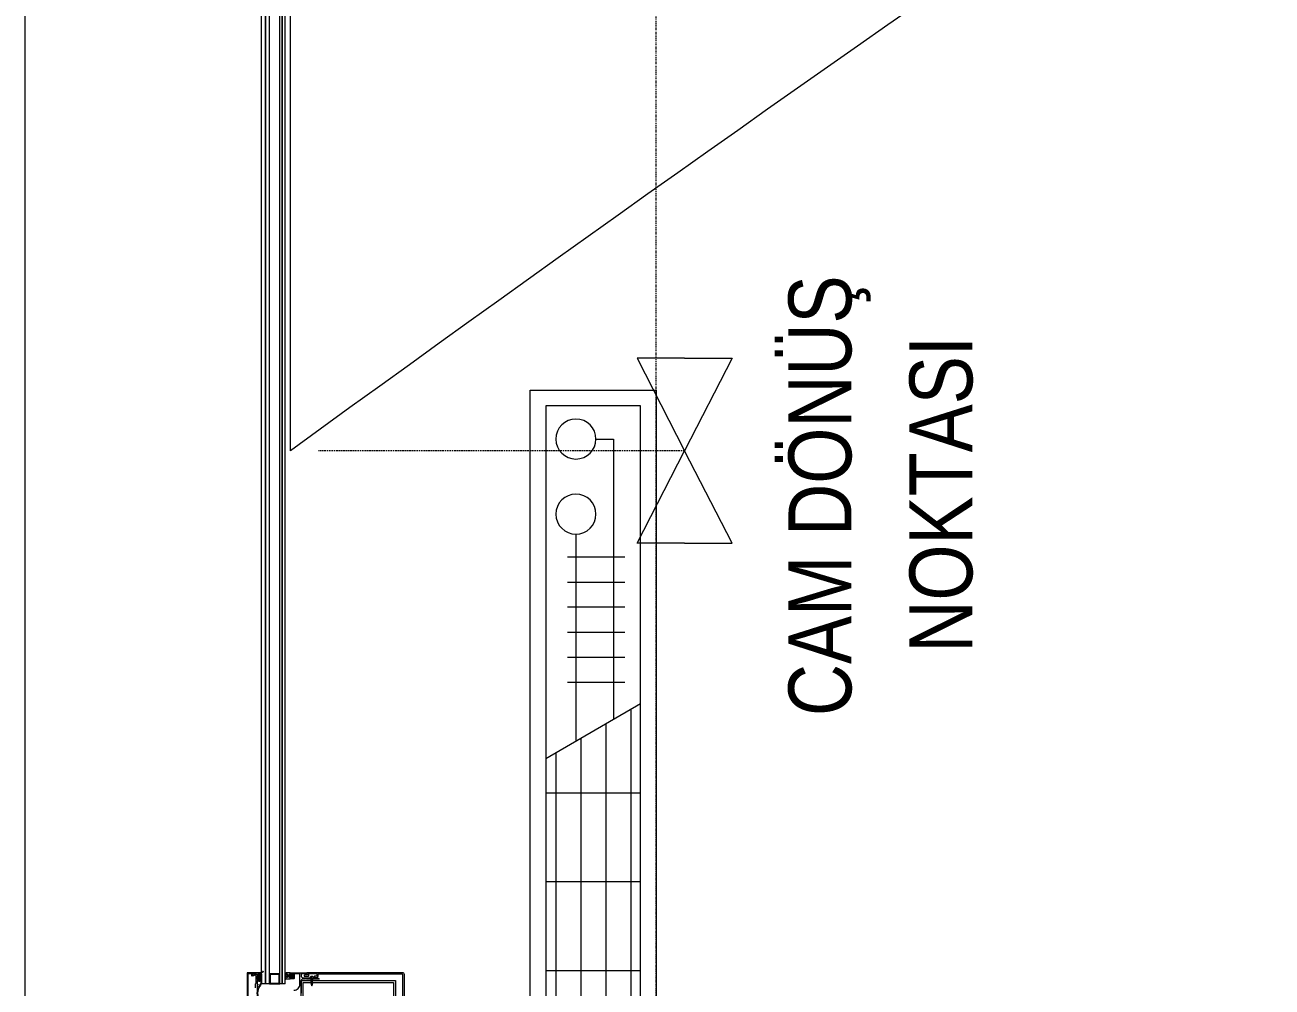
# Model space of a CAD drawing. Extents: x -1439 to 23780, y -1362 to 4476.
# Drawn here: x 7067.2 to 7265.4, y 619 to 771.8 of the extents above; entities that cross this region are included whole.
import ezdxf

# ---------------------------------------------------------------- set-up
doc = ezdxf.new("R2010")
doc.units = 0
doc.header["$MEASUREMENT"] = 0
doc.linetypes.add('Audi$0$DASHDOT2', pattern=[0.5, 0.25, -0.125, 0, -0.125])
doc.linetypes.add('Audi$0$DASHED2', pattern=[0.375, 0.25, -0.125])
doc.layers.get('0').update_dxf_attribs({"color": 9, "lineweight": 9})
for name, color, linetype, lineweight in [('Audi$0$06C', 8, 'Continuous', 9), ('Audi$0$06D', 8, 'Continuous', 9), ('Audi$0$10', 8, 'Continuous', 9), ('Audi$0$15', 8, 'Continuous', 9), ('Audi$0$21', 8, 'Continuous', 9), ('Audi$0$24', 8, 'Audi$0$DASHDOT2', 9), ('Audi$0$32', 8, 'Continuous', 9)]:
    doc.layers.add(name, color=color, linetype=linetype, lineweight=lineweight)
doc.styles.add('Audi$0$MuuM_TEXT-STANDART', font='ARIALN.TTF')

# ---------------------------------------------------------------- blocks, each defined once
blk = doc.blocks.new('Audi$0$p-konvektor_audi')
for p, q in [((250, 89.48), (0, 89.47)), ((250, 89.47), (0, 89.48)), ((0, 89.48), (0, 69.47)), ((250, 69.47), (250, 89.47)), ((199.29, 85.44), (2.49, 85.42)), ((16.61, 71.95), (16.6, 86.99)), ((30.73, 71.95), (30.72, 86.99)), ((44.85, 71.95), (44.84, 86.99)), ((58.96, 71.95), (58.96, 86.99)), ((73.08, 71.95), (73.08, 86.99)), ((87.2, 71.95), (87.2, 86.99)), ((101.32, 71.95), (101.32, 86.99)), ((115.44, 71.95), (115.44, 86.99)), ((129.56, 71.95), (129.56, 86.99)), ((143.68, 71.95), (143.68, 86.98)), ((157.8, 71.95), (157.8, 86.98)), ((171.92, 71.94), (171.92, 86.98)), ((186.04, 71.94), (186.04, 86.98)), ((191.48, 71.95), (200.19, 86.99)), ((203.55, 84.5), (203.55, 75.36)), ((207.52, 84.5), (207.52, 75.36)), ((211.5, 84.5), (211.5, 75.36)), ((215.48, 84.5), (215.48, 75.36)), ((219.45, 84.5), (219.45, 75.36)), ((223.43, 84.5), (223.43, 75.36)), ((196.99, 81.46), (2.49, 81.45)), ((242.21, 82.69), (197.7, 82.69)), ((242.21, 79.91), (242.21, 82.69)), ((194.68, 77.48), (2.49, 77.47)), ((227.1, 76.72), (194.25, 76.73)), ((192.38, 73.51), (2.49, 73.49)), ((0, 69.47), (250, 69.47))]:
    blk.add_line(p, q)
for points in [[(250, 89.47), (0, 89.47), (0, 69.47), (250, 69.47)], [(247.51, 86.99), (247.51, 71.95), (2.49, 71.95), (2.49, 86.99)]]:
    blk.add_lwpolyline(points, close=True)
for centre in [(230.28, 76.72), (242.21, 76.72)]:
    blk.add_circle(centre, 3.18)
blk = doc.blocks.new('*U536')
at = {"layer": 'Audi$0$10'}
h = blk.add_hatch(dxfattribs=at)
h.set_pattern_fill('LINE', color=256, scale=0.666667, angle=585, style=0)
h.set_pattern_definition([(135, (54.08257, -143.59187), (0.058925565, 0.058925565), [])])
edge = h.paths.add_edge_path()
edge.add_arc((-3.72, -23.02), 0.625, 382.6612, 422.8, ccw=False)
edge.add_arc((-3, -22.7), 0.162, 207.04, 269.8973)
edge.add_line((-3, -22.86), (-2.92, -22.86))
edge.add_line((-2.92, -22.86), (-2.91, -22.86))
edge.add_line((-2.91, -22.86), (-2.9, -22.86))
edge.add_line((-2.9, -22.86), (-2.89, -22.86))
edge.add_line((-2.89, -22.86), (-2.89, -22.86))
edge.add_line((-2.89, -22.86), (-2.88, -22.85))
edge.add_line((-2.88, -22.85), (-2.87, -22.85))
edge.add_line((-2.87, -22.85), (-2.87, -22.84))
edge.add_line((-2.87, -22.84), (-2.86, -22.84))
edge.add_line((-2.86, -22.84), (-2.86, -22.83))
edge.add_line((-2.86, -22.83), (-2.86, -22.81))
edge.add_line((-2.86, -22.81), (-2.86, -22.74))
edge.add_line((-2.86, -22.74), (-2.86, -22.73))
edge.add_line((-2.86, -22.73), (-2.86, -22.73))
edge.add_line((-2.86, -22.73), (-2.86, -22.73))
edge.add_line((-2.86, -22.73), (-2.86, -22.73))
edge.add_line((-2.86, -22.73), (-2.85, -22.72))
edge.add_line((-2.85, -22.72), (-2.85, -22.72))
edge.add_line((-2.85, -22.72), (-2.85, -22.72))
edge.add_line((-2.85, -22.72), (-2.84, -22.72))
edge.add_line((-2.84, -22.72), (-2.84, -22.72))
edge.add_line((-2.84, -22.72), (-2.76, -22.72))
edge.add_line((-2.76, -22.72), (-2.76, -22.72))
edge.add_line((-2.76, -22.72), (-2.75, -22.72))
edge.add_line((-2.75, -22.72), (-2.75, -22.72))
edge.add_line((-2.75, -22.72), (-2.75, -22.72))
edge.add_line((-2.75, -22.72), (-2.74, -22.72))
edge.add_line((-2.74, -22.72), (-2.74, -22.73))
edge.add_line((-2.74, -22.73), (-2.74, -22.73))
edge.add_line((-2.74, -22.73), (-2.74, -22.73))
edge.add_line((-2.74, -22.73), (-2.74, -22.74))
edge.add_line((-2.74, -22.74), (-2.74, -22.81))
edge.add_line((-2.74, -22.81), (-2.74, -22.82))
edge.add_line((-2.74, -22.82), (-2.74, -22.83))
edge.add_line((-2.74, -22.83), (-2.73, -22.84))
edge.add_line((-2.73, -22.84), (-2.73, -22.84))
edge.add_line((-2.73, -22.84), (-2.72, -22.85))
edge.add_line((-2.72, -22.85), (-2.72, -22.85))
edge.add_line((-2.72, -22.85), (-2.71, -22.86))
edge.add_line((-2.71, -22.86), (-2.7, -22.86))
edge.add_line((-2.7, -22.86), (-2.69, -22.86))
edge.add_line((-2.69, -22.86), (-2.68, -22.86))
edge.add_line((-2.68, -22.86), (-2.67, -22.86))
edge.add_line((-2.67, -22.86), (-2.67, -22.86))
edge.add_line((-2.67, -22.86), (-2.66, -22.85))
edge.add_line((-2.66, -22.85), (-2.65, -22.85))
edge.add_line((-2.65, -22.85), (-2.65, -22.84))
edge.add_line((-2.65, -22.84), (-2.64, -22.84))
edge.add_line((-2.64, -22.84), (-2.64, -22.83))
edge.add_line((-2.64, -22.83), (-2.64, -22.81))
edge.add_line((-2.64, -22.81), (-2.64, -22.74))
edge.add_line((-2.64, -22.74), (-2.64, -22.73))
edge.add_line((-2.64, -22.73), (-2.64, -22.73))
edge.add_line((-2.64, -22.73), (-2.64, -22.73))
edge.add_line((-2.64, -22.73), (-2.64, -22.73))
edge.add_line((-2.64, -22.73), (-2.63, -22.72))
edge.add_line((-2.63, -22.72), (-2.63, -22.72))
edge.add_line((-2.63, -22.72), (-2.63, -22.72))
edge.add_line((-2.63, -22.72), (-2.62, -22.72))
edge.add_line((-2.62, -22.72), (-2.62, -22.72))
edge.add_line((-2.62, -22.72), (-2.54, -22.72))
edge.add_line((-2.54, -22.72), (-2.54, -22.72))
edge.add_line((-2.54, -22.72), (-2.53, -22.72))
edge.add_line((-2.53, -22.72), (-2.53, -22.72))
edge.add_line((-2.53, -22.72), (-2.53, -22.72))
edge.add_line((-2.53, -22.72), (-2.52, -22.72))
edge.add_line((-2.52, -22.72), (-2.52, -22.73))
edge.add_line((-2.52, -22.73), (-2.52, -22.73))
edge.add_line((-2.52, -22.73), (-2.52, -22.73))
edge.add_line((-2.52, -22.73), (-2.52, -22.74))
edge.add_line((-2.52, -22.74), (-2.52, -22.81))
edge.add_line((-2.52, -22.81), (-2.52, -22.82))
edge.add_line((-2.52, -22.82), (-2.52, -22.83))
edge.add_line((-2.52, -22.83), (-2.51, -22.84))
edge.add_line((-2.51, -22.84), (-2.51, -22.84))
edge.add_line((-2.51, -22.84), (-2.5, -22.85))
edge.add_line((-2.5, -22.85), (-2.5, -22.85))
edge.add_line((-2.5, -22.85), (-2.49, -22.86))
edge.add_line((-2.49, -22.86), (-2.48, -22.86))
edge.add_line((-2.48, -22.86), (-2.47, -22.86))
edge.add_line((-2.47, -22.86), (-2.46, -22.86))
edge.add_line((-2.46, -22.86), (-2.45, -22.86))
edge.add_line((-2.45, -22.86), (-2.45, -22.86))
edge.add_line((-2.45, -22.86), (-2.44, -22.85))
edge.add_line((-2.44, -22.85), (-2.43, -22.85))
edge.add_line((-2.43, -22.85), (-2.43, -22.84))
edge.add_line((-2.43, -22.84), (-2.42, -22.84))
edge.add_line((-2.42, -22.84), (-2.42, -22.83))
edge.add_line((-2.42, -22.83), (-2.42, -22.81))
edge.add_line((-2.42, -22.81), (-2.42, -22.74))
edge.add_line((-2.42, -22.74), (-2.42, -22.73))
edge.add_line((-2.42, -22.73), (-2.42, -22.73))
edge.add_line((-2.42, -22.73), (-2.42, -22.73))
edge.add_line((-2.42, -22.73), (-2.42, -22.73))
edge.add_line((-2.42, -22.73), (-2.41, -22.72))
edge.add_line((-2.41, -22.72), (-2.41, -22.72))
edge.add_line((-2.41, -22.72), (-2.41, -22.72))
edge.add_line((-2.41, -22.72), (-2.4, -22.72))
edge.add_line((-2.4, -22.72), (-2.4, -22.72))
edge.add_line((-2.4, -22.72), (-2.32, -22.72))
edge.add_line((-2.32, -22.72), (-2.32, -22.72))
edge.add_line((-2.32, -22.72), (-2.31, -22.72))
edge.add_line((-2.31, -22.72), (-2.31, -22.72))
edge.add_line((-2.31, -22.72), (-2.31, -22.72))
edge.add_line((-2.31, -22.72), (-2.3, -22.72))
edge.add_line((-2.3, -22.72), (-2.3, -22.73))
edge.add_line((-2.3, -22.73), (-2.3, -22.73))
edge.add_line((-2.3, -22.73), (-2.3, -22.73))
edge.add_line((-2.3, -22.73), (-2.3, -22.74))
edge.add_line((-2.3, -22.74), (-2.3, -22.81))
edge.add_line((-2.3, -22.81), (-2.3, -22.82))
edge.add_line((-2.3, -22.82), (-2.3, -22.83))
edge.add_line((-2.3, -22.83), (-2.29, -22.84))
edge.add_line((-2.29, -22.84), (-2.29, -22.84))
edge.add_line((-2.29, -22.84), (-2.28, -22.85))
edge.add_line((-2.28, -22.85), (-2.28, -22.85))
edge.add_line((-2.28, -22.85), (-2.27, -22.86))
edge.add_line((-2.27, -22.86), (-2.26, -22.86))
edge.add_line((-2.26, -22.86), (-2.25, -22.86))
edge.add_line((-2.25, -22.86), (-2.24, -22.86))
edge.add_line((-2.24, -22.86), (-2.23, -22.86))
edge.add_line((-2.23, -22.86), (-2.23, -22.86))
edge.add_line((-2.23, -22.86), (-2.22, -22.85))
edge.add_line((-2.22, -22.85), (-2.21, -22.85))
edge.add_line((-2.21, -22.85), (-2.21, -22.84))
edge.add_line((-2.21, -22.84), (-2.2, -22.84))
edge.add_line((-2.2, -22.84), (-2.2, -22.83))
edge.add_line((-2.2, -22.83), (-2.2, -22.81))
edge.add_line((-2.2, -22.81), (-2.2, -22.74))
edge.add_line((-2.2, -22.74), (-2.2, -22.73))
edge.add_line((-2.2, -22.73), (-2.2, -22.73))
edge.add_line((-2.2, -22.73), (-2.2, -22.73))
edge.add_line((-2.2, -22.73), (-2.2, -22.73))
edge.add_line((-2.2, -22.73), (-2.19, -22.72))
edge.add_line((-2.19, -22.72), (-2.19, -22.72))
edge.add_line((-2.19, -22.72), (-2.19, -22.72))
edge.add_line((-2.19, -22.72), (-2.18, -22.72))
edge.add_line((-2.18, -22.72), (-2.18, -22.72))
edge.add_line((-2.18, -22.72), (-2.1, -22.72))
edge.add_line((-2.1, -22.72), (-2.1, -22.72))
edge.add_line((-2.1, -22.72), (-2.09, -22.72))
edge.add_line((-2.09, -22.72), (-2.09, -22.72))
edge.add_line((-2.09, -22.72), (-2.09, -22.72))
edge.add_line((-2.09, -22.72), (-2.08, -22.72))
edge.add_line((-2.08, -22.72), (-2.08, -22.73))
edge.add_line((-2.08, -22.73), (-2.08, -22.73))
edge.add_line((-2.08, -22.73), (-2.08, -22.73))
edge.add_line((-2.08, -22.73), (-2.08, -22.74))
edge.add_line((-2.08, -22.74), (-2.08, -22.99))
edge.add_arc((-2.11, -22.99), 0.03, 270, 360, ccw=False)
edge.add_line((-2.11, -23.02), (-2.29, -23.02))
edge.add_line((-2.29, -23.02), (-2.29, -23.19))
edge.add_line((-2.29, -23.19), (-2.22, -23.21))
edge.add_arc((-2.23, -23.26), 0.05, 327.9606, 435.4015, ccw=False)
edge.add_arc((-2.27, -23.23), 0.1, 296.3878, 327.9606, ccw=False)
edge.add_arc((-2.52, -22.73), 0.663, 243.6122, 296.3878, ccw=False)
edge.add_arc((-2.77, -23.23), 0.1, 212.0394, 243.6122, ccw=False)
edge.add_arc((-2.82, -23.26), 0.05, 104.5985, 212.0394, ccw=False)
edge.add_line((-2.83, -23.21), (-2.75, -23.19))
edge.add_line((-2.75, -23.19), (-2.75, -23.02))
edge.add_line((-2.75, -23.02), (-3.17, -23.02))
edge.add_arc((-3.17, -22.97), 0.05, 193.1598, 270, ccw=False)
edge.add_arc((-3.97, -23.12), 0.763, 370.8798, 411.3382)
edge.add_arc((-3.45, -22.51), 0.0486, 74.5683, 206.9707, ccw=False)
edge = h.paths.add_edge_path(flags=16)
edge.add_arc((-2.62, -23.22), 0.03, 180, 259.176, ccw=False)
edge.add_line((-2.65, -23.22), (-2.65, -23.05))
edge.add_arc((-2.62, -23.05), 0.03, 90, 180, ccw=False)
edge.add_line((-2.62, -23.02), (-2.42, -23.02))
edge.add_arc((-2.42, -23.05), 0.03, 360, 450, ccw=False)
edge.add_line((-2.39, -23.05), (-2.39, -23.22))
edge.add_arc((-2.42, -23.22), 0.03, 280.824, 360, ccw=False)
edge.add_arc((-2.52, -22.69), 0.562, 259.176, 280.824, ccw=False)
for p, q in [((-2.56, -14.43), (-2.45, -14.43)), ((-2.56, -14.98), (-2.45, -14.98)), ((-2.45, -14.98), (-2.45, -14.43)), ((-2.4, -14.85), (-2.45, -14.56)), ((-2.44, -14.56), (-2.45, -14.56)), ((-2.45, -14.69), (-2.42, -14.82)), ((-2.42, -14.82), (-2.45, -14.82)), ((-2.44, -14.56), (-2.39, -14.85)), ((-2.42, -14.59), (-2.44, -14.56)), ((-2.37, -14.59), (-2.42, -14.59)), ((-2.37, -14.82), (-2.42, -14.59)), ((-2.42, -14.82), (-2.4, -14.85)), ((-2.42, -14.82), (-2.4, -14.85)), ((-2.4, -14.85), (-2.39, -14.85)), ((-2.39, -14.85), (-2.37, -14.82)), ((-2.35, -14.56), (-2.37, -14.59)), ((-2.37, -14.59), (-2.33, -14.82)), ((-2.33, -14.82), (-2.37, -14.82)), ((-2.33, -14.59), (-2.35, -14.56)), ((-2.35, -14.56), (-2.35, -14.56)), ((-2.31, -14.85), (-2.35, -14.56)), ((-2.35, -14.56), (-2.3, -14.85)), ((-2.28, -14.59), (-2.33, -14.59)), ((-2.28, -14.82), (-2.33, -14.59)), ((-2.33, -14.82), (-2.31, -14.85)), ((-2.33, -14.82), (-2.31, -14.85)), ((-2.31, -14.85), (-2.3, -14.85)), ((-2.3, -14.85), (-2.28, -14.82)), ((-2.26, -14.56), (-2.28, -14.59)), ((-2.28, -14.59), (-2.23, -14.82)), ((-2.28, -14.82), (-2.23, -14.82)), ((-2.25, -14.56), (-2.26, -14.56)), ((-2.21, -14.85), (-2.26, -14.56)), ((-2.23, -14.59), (-2.25, -14.56)), ((-2.25, -14.56), (-2.2, -14.85)), ((-2.18, -14.82), (-2.23, -14.59)), ((-2.18, -14.59), (-2.23, -14.59)), ((-2.23, -14.82), (-2.21, -14.85)), ((-2.23, -14.82), (-2.21, -14.85)), ((-2.04, -14.82), (-2.23, -14.82)), ((-2.21, -14.85), (-2.2, -14.85)), ((-2.2, -14.85), (-2.18, -14.82)), ((-2.16, -14.56), (-2.18, -14.59)), ((-2.18, -14.59), (-1.99, -14.59)), ((-2.18, -14.59), (-2.13, -14.82)), ((-2.18, -14.82), (-2.13, -14.82)), ((-2.18, -14.82), (-2.13, -14.82)), ((-2.15, -14.56), (-2.16, -14.56)), ((-2.11, -14.85), (-2.16, -14.56)), ((-2.13, -14.59), (-2.15, -14.56)), ((-2.15, -14.56), (-2.11, -14.85)), ((-2.09, -14.82), (-2.13, -14.59)), ((-2.09, -14.59), (-2.13, -14.59)), ((-2.13, -14.82), (-2.11, -14.85)), ((-2.13, -14.82), (-2.11, -14.85)), ((-2.11, -14.85), (-2.09, -14.82)), ((-2.11, -14.85), (-2.11, -14.85)), ((-2.07, -14.56), (-2.09, -14.59)), ((-2.09, -14.59), (-2.04, -14.82)), ((-2.09, -14.82), (-2.04, -14.82)), ((-2.09, -14.82), (-2.04, -14.82)), ((-2.06, -14.56), (-2.07, -14.56)), ((-2.02, -14.85), (-2.07, -14.56)), ((-2.04, -14.59), (-2.06, -14.56)), ((-2.06, -14.56), (-2.01, -14.85)), ((-1.99, -14.82), (-2.04, -14.59)), ((-2.04, -14.82), (-2.02, -14.85)), ((-2.04, -14.82), (-2.02, -14.85)), ((-2.02, -14.85), (-2.01, -14.85)), ((-2.01, -14.85), (-1.99, -14.82)), ((-1.97, -14.56), (-1.99, -14.59)), ((-1.99, -14.59), (-1.94, -14.82)), ((-1.99, -14.82), (-1.94, -14.82)), ((-1.99, -14.82), (-1.94, -14.82)), ((-1.97, -14.56), (-1.96, -14.56)), ((-1.92, -14.85), (-1.97, -14.56)), ((-1.94, -14.59), (-1.96, -14.56)), ((-1.96, -14.56), (-1.91, -14.85)), ((-1.89, -14.59), (-1.94, -14.59)), ((-1.89, -14.82), (-1.94, -14.59)), ((-1.94, -14.82), (-1.92, -14.85)), ((-1.94, -14.82), (-1.92, -14.85)), ((-1.92, -14.85), (-1.91, -14.85)), ((-1.91, -14.85), (-1.89, -14.82)), ((-1.87, -14.56), (-1.89, -14.59)), ((-1.89, -14.59), (-1.84, -14.82)), ((-1.89, -14.82), (-1.84, -14.82)), ((-1.82, -14.85), (-1.87, -14.56)), ((-1.86, -14.56), (-1.87, -14.56)), ((-1.86, -14.56), (-1.82, -14.85)), ((-1.84, -14.59), (-1.86, -14.56)), ((-1.8, -14.82), (-1.84, -14.59)), ((-1.8, -14.59), (-1.84, -14.59)), ((-1.84, -14.82), (-1.82, -14.85)), ((-1.84, -14.82), (-1.82, -14.85)), ((-1.82, -14.85), (-1.8, -14.82)), ((-1.82, -14.85), (-1.82, -14.85)), ((-1.78, -14.56), (-1.8, -14.59)), ((-1.8, -14.59), (-1.75, -14.82)), ((-1.75, -14.82), (-1.8, -14.82)), ((-1.78, -14.56), (-1.77, -14.56)), ((-1.73, -14.85), (-1.78, -14.56)), ((-1.75, -14.59), (-1.77, -14.56)), ((-1.77, -14.56), (-1.72, -14.85)), ((-1.75, -14.59), (-1.7, -14.59)), ((-1.7, -14.82), (-1.75, -14.59)), ((-1.75, -14.82), (-1.73, -14.85)), ((-1.75, -14.82), (-1.73, -14.85)), ((-1.73, -14.85), (-1.72, -14.85)), ((-1.72, -14.85), (-1.7, -14.82)), ((-1.68, -14.56), (-1.7, -14.59)), ((-1.7, -14.59), (-1.65, -14.82)), ((-1.7, -14.82), (-1.65, -14.82)), ((-1.63, -14.85), (-1.68, -14.56)), ((-1.68, -14.56), (-1.67, -14.56)), ((-1.67, -14.56), (-1.62, -14.85)), ((-1.65, -14.59), (-1.67, -14.56)), ((-1.6, -14.82), (-1.65, -14.59)), ((-1.6, -14.59), (-1.65, -14.59)), ((-1.65, -14.82), (-1.63, -14.85)), ((-1.65, -14.82), (-1.63, -14.85)), ((-1.63, -14.85), (-1.62, -14.85)), ((-1.62, -14.85), (-1.6, -14.82)), ((-1.58, -14.56), (-1.6, -14.59)), ((-1.6, -14.59), (-1.55, -14.82)), ((-1.6, -14.82), (-1.55, -14.82)), ((-1.53, -14.85), (-1.58, -14.56)), ((-1.58, -14.56), (-1.57, -14.56)), ((-1.57, -14.56), (-1.53, -14.85)), ((-1.55, -14.59), (-1.57, -14.56)), ((-1.51, -14.82), (-1.55, -14.59)), ((-1.51, -14.59), (-1.55, -14.59)), ((-1.55, -14.82), (-1.53, -14.85)), ((-1.55, -14.82), (-1.53, -14.85)), ((-1.53, -14.85), (-1.51, -14.82)), ((-1.53, -14.85), (-1.53, -14.85)), ((-1.49, -14.56), (-1.51, -14.59)), ((-1.51, -14.82), (-1.46, -14.82)), ((-1.44, -14.85), (-1.49, -14.56)), ((-1.48, -14.56), (-1.49, -14.56)), ((-1.48, -14.56), (-1.43, -14.85)), ((-1.46, -14.59), (-1.48, -14.56)), ((-1.41, -14.82), (-1.46, -14.59)), ((-1.44, -14.59), (-1.46, -14.59)), ((-1.46, -14.82), (-1.44, -14.85)), ((-1.4, -14.61), (-1.44, -14.59)), ((-1.44, -14.85), (-1.43, -14.85)), ((-1.43, -14.85), (-1.41, -14.82)), ((-1.41, -14.81), (-1.18, -14.72)), ((-1.41, -14.82), (-1.41, -14.81)), ((-1.39, -14.59), (-1.4, -14.61)), ((-1.4, -14.61), (-1.31, -14.77)), ((-1.37, -14.66), (-1.39, -14.59)), ((-1.38, -14.59), (-1.39, -14.59)), ((-1.36, -14.62), (-1.38, -14.59)), ((-1.38, -14.59), (-1.36, -14.68)), ((-1.36, -14.68), (-1.37, -14.66)), ((-1.31, -14.77), (-1.36, -14.62)), ((-1.18, -14.7), (-1.36, -14.62)), ((-1.17, -14.71), (-1.18, -14.7)), ((-1.18, -14.72), (-1.17, -14.71)), ((-1.47, -18.95), (-1.47, -22.7))]:
    blk.add_line(p, q, dxfattribs=at)
for points in [[(2.95, 0), (-2.95, 0, 0.414214), (-3.25, -0.3), (-3.25, -15.48, 0.470043), (-3.22, -15.51), (-3.15, -15.51, 0.430327), (-3.05, -15.41), (-2.88, -15.41), (-2.88, -15.69), (-2.95, -15.72, 0.508142), (-2.95, -15.77), (-2.78, -15.92, 0.650971), (-2.7, -15.89), (-2.7, -15.26, 0.414214), (-2.75, -15.21), (-3.1, -15.21), (-3.1, -13.91), (-2.74, -13.91), (-2.67, -14.03), (-2.67, -14.3, 0.414214), (-2.64, -14.33), (-2.6, -14.33, 0.267949), (-2.58, -14.31), (-2.47, -14.13, 0.131652), (-2.47, -14.12), (-2.47, -13.99, 0.131652), (-2.47, -13.97), (-2.62, -13.72, 0.267949), (-2.64, -13.71), (-3.05, -13.71), (-3.05, -0.4, -0.414214), (-2.95, -0.3), (2.95, -0.3)], [(-0.45, -17.56, 0.414214), (-1.4, -16.61), (-2.97, -16.61, 0.414214), (-3.07, -16.71), (-3.07, -17.43, 0.414214), (-2.97, -17.53), (-2.41, -17.53, -0.414214), (-2.25, -17.69), (-2.25, -18.01, -0.414214), (-2.35, -18.11), (-2.45, -18.11, -0.414214), (-2.55, -18.01), (-2.55, -17.99), (-2.4, -17.99), (-2.4, -17.69), (-2.72, -17.69), (-2.75, -17.66), (-2.78, -17.69), (-3.1, -17.69), (-3.1, -17.99), (-2.95, -17.99), (-2.95, -18.01, -0.414214), (-3.05, -18.11), (-3.22, -18.11, -0.414214), (-3.25, -18.08), (-3.25, -16.61), (-3.25, -15.54, -0.414214), (-3.22, -15.51), (-3, -15.51, -0.414214), (-2.9, -15.61), (-2.9, -15.63, -0.414214), (-2.93, -15.66), (-3.07, -15.66), (-3.07, -16.31, 0.414214), (-2.97, -16.41), (-2.75, -16.41, 0.414214), (-2.45, -16.11), (-2.45, -14.74), (-2.42, -14.71), (-2.45, -14.68), (-2.45, -13.89), (-2.26, -13.55, -0.767327), (-2.2, -13.57), (-2.2, -15.5), (-2.25, -15.61), (-2.25, -15.73), (-2.22, -15.75), (-2.25, -15.76), (-2.25, -15.83, -1), (-2.25, -15.89), (-2.25, -15.97, -1), (-2.25, -16.03), (-2.25, -16.11, 0.414214), (-1.95, -16.41), (0, -16.41)], [(-0.83, -23.68), (-1.44, -23.68, -0.198912), (-1.46, -23.67), (-1.55, -23.58), (-2.71, -23.58), (-2.9, -23.68), (-2.74, -23.96, -1), (-2.87, -24.04), (-3.09, -23.66, -0.414214), (-3.08, -23.62), (-2.98, -23.57), (-3.12, -23.07, -0.493145), (-3.05, -22.98), (-2.85, -22.98, -0.414214), (-2.8, -23.03), (-2.8, -23.1, -0.414214), (-2.83, -23.13), (-2.95, -23.13), (-2.88, -23.38), (-2.15, -23.38), (-2.15, -23.13), (-2.27, -23.13, -0.414214), (-2.3, -23.1), (-2.3, -23.03, -0.414214), (-2.25, -22.98), (-1.9, -22.98, -0.414214), (-1.85, -23.03), (-1.85, -23.1, -0.414214), (-1.88, -23.13), (-2, -23.13), (-2, -23.38), (-1.45, -23.38), (-1.45, -23.31, -0.414214), (-1.42, -23.28), (-1.33, -23.28, -0.414214), (-1.3, -23.31), (-1.3, -23.38), (1.3, -23.38)], [(3.25, -22.7), (3.25, -22.75), (2.45, -22.75, 0.10228), (1.16, -23.02, -0.152313), (0, -23.38, -0.152313), (-1.16, -23.02, 0.159108), (-1.84, -22.75), (-3.02, -22.75), (-3.02, -22.7), (-1.84, -22.7, -0.158967), (-1.13, -22.98, 0.152054), (0, -23.33, 0.152944), (1.13, -22.98, -0.10266), (2.45, -22.7), (3.25, -22.7)]]:
    blk.add_lwpolyline(points, format="xyb", dxfattribs=at)
for points in [[(-2, -1.41), (2, -1.41), (2, -16.41), (-2, -16.41)], [(-1.7, -1.71), (1.7, -1.71), (1.7, -16.11), (-1.7, -16.11)], [(-1.47, -21.42), (-1.47, -19.82), (-3.07, -19.82), (-3.07, -21.42)], [(-1.57, -21.32), (-1.57, -19.92), (-2.97, -19.92), (-2.97, -21.32)]]:
    blk.add_lwpolyline(points, close=True, dxfattribs=at)
for points in [[(-2.65, -14.67), (-2.63, -14.7), (-2.63, -14.71), (-2.65, -14.74)], [(-1.51, -14.59), (-1.46, -14.82)]]:
    blk.add_lwpolyline(points, dxfattribs=at)
for points in [[(-2.47, -18.13, -0.414214), (-2.57, -18.03), (-2.57, -17.97), (-2.45, -17.97), (-2.45, -17.87, 0.333333), (-3.05, -17.87), (-3.05, -17.97), (-2.93, -17.97), (-2.93, -18.03, -0.414214), (-3.03, -18.13), (-3.25, -18.13), (-3.25, -18.78), (-3.21, -18.78, 0.307685), (-3.15, -18.74, -1.128702), (-3.09, -18.77, -0.201212), (-3.25, -18.88, 0.978531), (-3.25, -18.98, 0.1613), (-3.04, -18.86, -0.307572), (-3.02, -18.86), (-2.83, -18.97, 0.8391), (-2.81, -18.95), (-2.89, -18.86, -0.8391), (-2.87, -18.83), (-2.61, -18.97, 0.8391), (-2.59, -18.95), (-2.67, -18.86, -0.8391), (-2.65, -18.83), (-2.39, -18.97, 0.8391), (-2.37, -18.95), (-2.45, -18.86, -0.8391), (-2.43, -18.83), (-2.17, -18.97, 0.8391), (-2.15, -18.95), (-2.23, -18.86, -0.176327), (-2.25, -18.8), (-2.25, -18.13)], [(-2.67, -18.13), (-2.67, -17.9, 0.375047), (-2.7, -17.87, 0.067879), (-2.8, -17.87, 0.375047), (-2.83, -17.9), (-2.83, -18.13, -0.298217), (-2.89, -18.22, 0.298217), (-2.95, -18.31), (-2.95, -18.34, 0.414214), (-2.92, -18.37), (-2.58, -18.37, 0.414214), (-2.55, -18.34), (-2.55, -18.31, 0.298217), (-2.61, -18.22, -0.298217)], [(-2.95, -18.55), (-2.95, -18.58, 1), (-2.55, -18.58), (-2.55, -18.55, 0.414214), (-2.58, -18.52), (-2.92, -18.52, 0.414214)], [(-3.44, -22.46, -0.176952), (-3.15, -22.78, 0.281357), (-3, -22.86), (-2.92, -22.86), (-2.91, -22.86), (-2.9, -22.86), (-2.89, -22.86), (-2.89, -22.86), (-2.88, -22.85), (-2.87, -22.85), (-2.87, -22.84), (-2.86, -22.84), (-2.86, -22.83), (-2.86, -22.81), (-2.86, -22.74), (-2.86, -22.73), (-2.86, -22.73), (-2.86, -22.73), (-2.86, -22.73), (-2.85, -22.72), (-2.85, -22.72), (-2.85, -22.72), (-2.84, -22.72), (-2.84, -22.72), (-2.76, -22.72), (-2.76, -22.72), (-2.75, -22.72), (-2.75, -22.72), (-2.75, -22.72), (-2.74, -22.72), (-2.74, -22.73), (-2.74, -22.73), (-2.74, -22.73), (-2.74, -22.74), (-2.74, -22.81), (-2.74, -22.82), (-2.74, -22.83), (-2.73, -22.84), (-2.73, -22.84), (-2.72, -22.85), (-2.72, -22.85), (-2.71, -22.86), (-2.7, -22.86), (-2.69, -22.86), (-2.68, -22.86), (-2.67, -22.86), (-2.67, -22.86), (-2.66, -22.85), (-2.65, -22.85), (-2.65, -22.84), (-2.64, -22.84), (-2.64, -22.83), (-2.64, -22.81), (-2.64, -22.74), (-2.64, -22.73), (-2.64, -22.73), (-2.64, -22.73), (-2.64, -22.73), (-2.63, -22.72), (-2.63, -22.72), (-2.63, -22.72), (-2.62, -22.72), (-2.62, -22.72), (-2.54, -22.72), (-2.54, -22.72), (-2.53, -22.72), (-2.53, -22.72), (-2.53, -22.72), (-2.52, -22.72), (-2.52, -22.73), (-2.52, -22.73), (-2.52, -22.73), (-2.52, -22.74), (-2.52, -22.81), (-2.52, -22.82), (-2.52, -22.83), (-2.51, -22.84), (-2.51, -22.84), (-2.5, -22.85), (-2.5, -22.85), (-2.49, -22.86), (-2.48, -22.86), (-2.47, -22.86), (-2.46, -22.86), (-2.45, -22.86), (-2.45, -22.86), (-2.44, -22.85), (-2.43, -22.85), (-2.43, -22.84), (-2.42, -22.84), (-2.42, -22.83), (-2.42, -22.81), (-2.42, -22.74), (-2.42, -22.73), (-2.42, -22.73), (-2.42, -22.73), (-2.42, -22.73), (-2.41, -22.72), (-2.41, -22.72), (-2.41, -22.72), (-2.4, -22.72), (-2.4, -22.72), (-2.32, -22.72), (-2.32, -22.72), (-2.31, -22.72), (-2.31, -22.72), (-2.31, -22.72), (-2.3, -22.72), (-2.3, -22.73), (-2.3, -22.73), (-2.3, -22.73), (-2.3, -22.74), (-2.3, -22.81), (-2.3, -22.82), (-2.3, -22.83), (-2.29, -22.84), (-2.29, -22.84), (-2.28, -22.85), (-2.28, -22.85), (-2.27, -22.86), (-2.26, -22.86), (-2.25, -22.86), (-2.24, -22.86), (-2.23, -22.86), (-2.23, -22.86), (-2.22, -22.85), (-2.21, -22.85), (-2.21, -22.84), (-2.2, -22.84), (-2.2, -22.83), (-2.2, -22.81), (-2.2, -22.74), (-2.2, -22.73), (-2.2, -22.73), (-2.2, -22.73), (-2.2, -22.73), (-2.19, -22.72), (-2.19, -22.72), (-2.19, -22.72), (-2.18, -22.72), (-2.18, -22.72), (-2.1, -22.72), (-2.1, -22.72), (-2.09, -22.72), (-2.09, -22.72), (-2.09, -22.72), (-2.08, -22.72), (-2.08, -22.73), (-2.08, -22.73), (-2.08, -22.73), (-2.08, -22.74), (-2.08, -22.99, -0.414214), (-2.11, -23.02), (-2.29, -23.02), (-2.29, -23.19), (-2.22, -23.21, -0.506456), (-2.19, -23.28, -0.13864), (-2.23, -23.32, -0.234436), (-2.82, -23.32, -0.13864), (-2.86, -23.28, -0.506456), (-2.83, -23.21), (-2.75, -23.19), (-2.75, -23.02), (-3.17, -23.02, -0.348434), (-3.22, -22.98, 0.17839), (-3.49, -22.53, -0.651907)], [(-3.1, -24.85), (-3.1, -24.28), (-2.78, -24.28, 1), (-2.78, -24.13), (-3.1, -24.13), (-3.1, -23.65), (-3.02, -23.6, 0.339454), (-3, -23.57), (-3.14, -23.04, 0.876976), (-3.25, -23.05), (-3.25, -25), (3.25, -25), (3.25, -23.05, 0.876976), (3.14, -23.04), (3, -23.57, 0.339454), (3.02, -23.6), (3.1, -23.65), (3.1, -24.13), (2.78, -24.13, 1), (2.78, -24.28), (3.1, -24.28), (3.1, -24.85)], [(-2.63, -23.27, -0.359904), (-2.65, -23.24), (-2.65, -23.07, -0.414214), (-2.62, -23.04), (-2.42, -23.04, -0.414214), (-2.39, -23.07), (-2.39, -23.24, -0.359904), (-2.42, -23.27, -0.094739)], [(-2.63, -23.27, -0.359904), (-2.65, -23.24), (-2.65, -23.07, -0.414214), (-2.62, -23.04), (-2.42, -23.04, -0.414214), (-2.39, -23.07), (-2.39, -23.24, -0.359904), (-2.42, -23.27, -0.094739)]]:
    blk.add_lwpolyline(points, format="xyb", close=True, dxfattribs=at)
for centre, start, end in [((-2.13, -14.73), 144.7573, 172.4905), ((-2.13, -14.68), 187.5095, 215.2427)]:
    blk.add_arc(centre, 0.521, start, end, dxfattribs=at)
at = {"layer": 'Audi$0$15'}
for p, q in [((-1.47, -18.95), (-170.3, -18.95)), ((-1.47, -19.35), (-170.3, -19.35)), ((-1.47, -19.42), (-170.3, -19.42)), ((-1.47, -19.82), (-170.3, -19.82)), ((-1.47, -21.42), (-170.3, -21.42)), ((-1.47, -22.02), (-170.3, -22.02)), ((-1.47, -22.1), (-170.3, -22.1)), ((-1.47, -22.7), (-170.3, -22.7))]:
    blk.add_line(p, q, dxfattribs=at)
blk = doc.blocks.new('Audi$0$p-cam dönüş noktası')
at = {"layer": 'Audi$0$21', "elevation": 0}
for points in [[(-26.5, 56.83), (-34.04, 56.83), (-26.5, 42.14)], [(-26.5, 56.83), (-18.95, 56.83), (-26.5, 42.14)], [(-26.5, 27.45), (-34.04, 27.45), (-26.5, 42.14)], [(-26.5, 27.45), (-18.95, 27.45), (-26.5, 42.14)]]:
    blk.add_lwpolyline(points, dxfattribs=at)
at = {"layer": 'Audi$0$21', "linetype": 'Audi$0$DASHED2', "elevation": 0}
blk.add_lwpolyline([(-26.5, 42.14), (-84.7, 42.14)], dxfattribs=at)
at = {"layer": 'Audi$0$21', "style": 'Audi$0$MuuM_TEXT-STANDART'}
for s, p in [('CAM DÖNÜŞ ', (0, 0)), ('NOKTASI', (19.23, 10.07))]:
    blk.add_text(s, height=10, rotation=90, dxfattribs=at).set_placement(p)

msp = doc.modelspace()

# ---------------------------------------------------------------- linework, layer by layer
at = {"layer": 'Audi$0$06C'}
msp.add_lwpolyline([(7676.22, 1215.64), (7737.75, 1104.54, 0.030791), (7109.42, 704.15), (7109.42, 847.7)], format="xyb", dxfattribs=at)
at = {"layer": 'Audi$0$06D'}
msp.add_lwpolyline([(7067.2, 861.68), (7067.2, 284.7), (9765.58, 284.7)], dxfattribs=at)
at = {"layer": 'Audi$0$24'}
msp.add_lwpolyline([(7167.5, 195), (7167.5, 4035)], dxfattribs=at)

# ---------------------------------------------------------------- block references
msp.add_blockref('Audi$0$p-cam dönüş noktası', (7198.52, 662.01))
at = {"layer": 'Audi$0$10', "rotation": 270}
msp.add_blockref('*U536', (7127.5, 618), dxfattribs=at)
at = {"layer": 'Audi$0$32', "xscale": -1, "rotation": 270}
msp.add_blockref('Audi$0$p-konvektor_audi', (7078.03, 463.8), dxfattribs=at)

doc.saveas('drawing.dxf')
